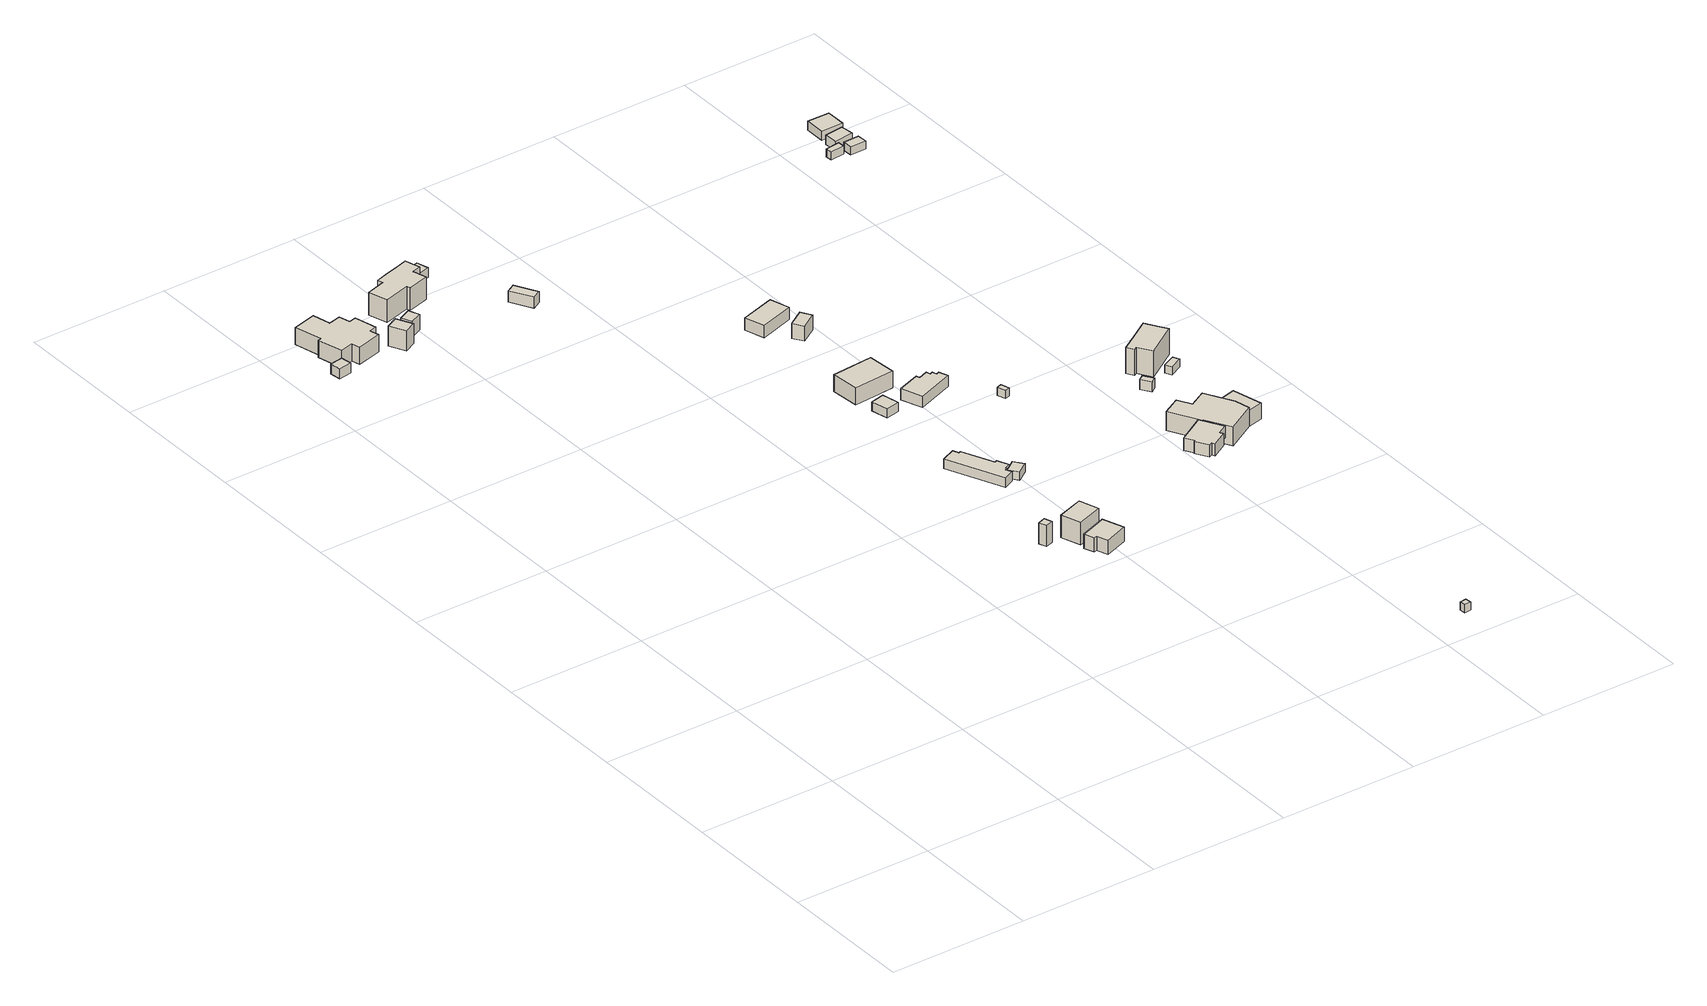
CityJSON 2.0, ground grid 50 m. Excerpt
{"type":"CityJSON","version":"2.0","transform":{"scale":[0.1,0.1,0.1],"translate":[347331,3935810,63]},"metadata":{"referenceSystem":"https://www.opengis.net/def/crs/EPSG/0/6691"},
"CityObjects":{
"building1":{"type":"Building","attributes":{"measuredHeight":9.2,"BuildingIDAttribute.prefecture":"14","BuildingIDAttribute.city":"14151","BuildingDetailAttribute.surveyYear":2015},"geometry":[{"type":"Solid","lod":"1","boundaries":[[[[0,1,2,3]],[[2,4,5,3]],[[1,6,4,2]],[[0,7,6,1]],[[3,5,7,0]],[[4,6,7,5]]]]}]},
"building2":{"type":"Building","attributes":{"usage":"422","measuredHeight":8.9,"storeysAboveGround":1,"BuildingIDAttribute.prefecture":"14","BuildingIDAttribute.city":"14151","BuildingDetailAttribute.totalFloorArea":292.41,"BuildingDetailAttribute.buildingFootprintArea":292.41,"BuildingDetailAttribute.buildingStructureType":"601","BuildingDetailAttribute.buildingStructureOrgType":"1","BuildingDetailAttribute.orgUsage":"138","BuildingDetailAttribute.surveyYear":2015},"geometry":[{"type":"Solid","lod":"1","boundaries":[[[[8,9,10,11,12,13,14,15,16,17,18,19,20,21]],[[20,22,23,21]],[[19,24,22,20]],[[18,25,24,19]],[[17,26,25,18]],[[16,27,26,17]],[[15,28,27,16]],[[14,29,28,15]],[[13,30,29,14]],[[12,31,30,13]],[[11,32,31,12]],[[10,33,32,11]],[[9,34,33,10]],[[8,35,34,9]],[[21,23,35,8]],[[22,24,25,26,27,28,29,30,31,32,33,34,35,23]]]]}]},
"building3":{"type":"Building","attributes":{"usage":"422","measuredHeight":8,"storeysAboveGround":2,"BuildingIDAttribute.prefecture":"14","BuildingIDAttribute.city":"14151","BuildingDetailAttribute.totalFloorArea":51.52,"BuildingDetailAttribute.buildingFootprintArea":25.76,"BuildingDetailAttribute.buildingStructureType":"601","BuildingDetailAttribute.buildingStructureOrgType":"1","BuildingDetailAttribute.orgUsage":"138","BuildingDetailAttribute.surveyYear":2015},"geometry":[{"type":"Solid","lod":"1","boundaries":[[[[36,37,38,39]],[[38,40,41,39]],[[37,42,40,38]],[[36,43,42,37]],[[39,41,43,36]],[[40,42,43,41]]]]}]},
"building4":{"type":"Building","attributes":{"measuredHeight":6.7,"BuildingIDAttribute.prefecture":"14","BuildingIDAttribute.city":"14151","BuildingDetailAttribute.surveyYear":2015},"geometry":[{"type":"Solid","lod":"1","boundaries":[[[[44,45,46,47]],[[46,48,49,47]],[[45,50,48,46]],[[44,51,50,45]],[[47,49,51,44]],[[48,50,51,49]]]]}]},
"building5":{"type":"Building","attributes":{"measuredHeight":14.9,"BuildingIDAttribute.prefecture":"14","BuildingIDAttribute.city":"14151","BuildingDetailAttribute.surveyYear":2015,"BuildingLandSlideRiskAttribute.description":"1","BuildingLandSlideRiskAttribute.areaType":"1"},"geometry":[{"type":"Solid","lod":"1","boundaries":[[[[52,53,54,55]],[[54,56,57,55]],[[53,58,56,54]],[[52,59,58,53]],[[55,57,59,52]],[[56,58,59,57]]]]}]},
"building6":{"type":"Building","attributes":{"usage":"411","measuredHeight":9.8,"storeysAboveGround":1,"BuildingIDAttribute.prefecture":"14","BuildingIDAttribute.city":"14151","BuildingDetailAttribute.totalFloorArea":183.48,"BuildingDetailAttribute.buildingFootprintArea":183.48,"BuildingDetailAttribute.buildingStructureType":"601","BuildingDetailAttribute.buildingStructureOrgType":"1","BuildingDetailAttribute.orgUsage":"10","BuildingDetailAttribute.surveyYear":2015},"geometry":[{"type":"Solid","lod":"1","boundaries":[[[[60,61,62,63,64,65,66,67,68,69,70,71]],[[70,72,73,71]],[[69,74,72,70]],[[68,75,74,69]],[[67,76,75,68]],[[66,77,76,67]],[[65,78,77,66]],[[64,79,78,65]],[[63,80,79,64]],[[62,81,80,63]],[[61,82,81,62]],[[60,83,82,61]],[[71,73,83,60]],[[72,74,75,76,77,78,79,80,81,82,83,73]]]]}]},
"building7":{"type":"Building","attributes":{"usage":"411","measuredHeight":5.9,"storeysAboveGround":1,"BuildingIDAttribute.prefecture":"14","BuildingIDAttribute.city":"14151","BuildingDetailAttribute.totalFloorArea":79.75,"BuildingDetailAttribute.buildingFootprintArea":79.75,"BuildingDetailAttribute.buildingStructureType":"601","BuildingDetailAttribute.buildingStructureOrgType":"1","BuildingDetailAttribute.orgUsage":"10","BuildingDetailAttribute.surveyYear":2015,"BuildingLandSlideRiskAttribute.description":"1","BuildingLandSlideRiskAttribute.areaType":"1"},"geometry":[{"type":"Solid","lod":"1","boundaries":[[[[84,85,86,87,88,89]],[[88,90,91,89]],[[87,92,90,88]],[[86,93,92,87]],[[85,94,93,86]],[[84,95,94,85]],[[89,91,95,84]],[[90,92,93,94,95,91]]]]}]},
"building8":{"type":"Building","attributes":{"usage":"411","measuredHeight":9.4,"storeysAboveGround":2,"BuildingIDAttribute.prefecture":"14","BuildingIDAttribute.city":"14151","BuildingDetailAttribute.totalFloorArea":125.86,"BuildingDetailAttribute.buildingFootprintArea":62.93,"BuildingDetailAttribute.buildingStructureType":"601","BuildingDetailAttribute.buildingStructureOrgType":"1","BuildingDetailAttribute.orgUsage":"10","BuildingDetailAttribute.surveyYear":2015,"BuildingLandSlideRiskAttribute.description":"1","BuildingLandSlideRiskAttribute.areaType":"1"},"geometry":[{"type":"Solid","lod":"1","boundaries":[[[[96,97,98,99]],[[98,100,101,99]],[[97,102,100,98]],[[96,103,102,97]],[[99,101,103,96]],[[100,102,103,101]]]]}]},
"building9":{"type":"Building","attributes":{"measuredHeight":5.2,"BuildingIDAttribute.prefecture":"14","BuildingIDAttribute.city":"14151","BuildingDetailAttribute.surveyYear":2015},"geometry":[{"type":"Solid","lod":"1","boundaries":[[[[104,105,106,107]],[[106,108,109,107]],[[105,110,108,106]],[[104,111,110,105]],[[107,109,111,104]],[[108,110,111,109]]]]}]},
"building10":{"type":"Building","attributes":{"measuredHeight":4.4,"BuildingIDAttribute.prefecture":"14","BuildingIDAttribute.city":"14151","BuildingDetailAttribute.surveyYear":2015},"geometry":[{"type":"Solid","lod":"1","boundaries":[[[[112,113,114,115]],[[114,116,117,115]],[[113,118,116,114]],[[112,119,118,113]],[[115,117,119,112]],[[116,118,119,117]]]]}]},
"building11":{"type":"Building","attributes":{"usage":"411","measuredHeight":5.1,"storeysAboveGround":1,"BuildingIDAttribute.prefecture":"14","BuildingIDAttribute.city":"14151","BuildingDetailAttribute.totalFloorArea":139.48,"BuildingDetailAttribute.buildingFootprintArea":139.48,"BuildingDetailAttribute.buildingStructureType":"601","BuildingDetailAttribute.buildingStructureOrgType":"1","BuildingDetailAttribute.orgUsage":"10","BuildingDetailAttribute.surveyYear":2015,"BuildingLandSlideRiskAttribute.description":"1","BuildingLandSlideRiskAttribute.areaType":"1"},"geometry":[{"type":"Solid","lod":"1","boundaries":[[[[120,121,122,123,124,125,126,127,128,129,130,131]],[[130,132,133,131]],[[129,134,132,130]],[[128,135,134,129]],[[127,136,135,128]],[[126,137,136,127]],[[125,138,137,126]],[[124,139,138,125]],[[123,140,139,124]],[[122,141,140,123]],[[121,142,141,122]],[[120,143,142,121]],[[131,133,143,120]],[[132,134,135,136,137,138,139,140,141,142,143,133]]]]}]},
"building12":{"type":"Building","attributes":{"usage":"411","storeysAboveGround":1,"BuildingIDAttribute.prefecture":"14","BuildingIDAttribute.city":"14151","BuildingDetailAttribute.totalFloorArea":21.5,"BuildingDetailAttribute.buildingFootprintArea":21.5,"BuildingDetailAttribute.buildingStructureType":"601","BuildingDetailAttribute.buildingStructureOrgType":"1","BuildingDetailAttribute.orgUsage":"10","BuildingDetailAttribute.surveyYear":2015,"BuildingLandSlideRiskAttribute.description":"1","BuildingLandSlideRiskAttribute.areaType":"1"},"geometry":[{"type":"Solid","lod":"1","boundaries":[[[[144,145,146,147]],[[146,148,149,147]],[[145,150,148,146]],[[144,151,150,145]],[[147,149,151,144]],[[148,150,151,149]]]]}]},
"building13":{"type":"Building","attributes":{"usage":"411","measuredHeight":3.7,"storeysAboveGround":1,"BuildingIDAttribute.prefecture":"14","BuildingIDAttribute.city":"14151","BuildingDetailAttribute.totalFloorArea":33.07,"BuildingDetailAttribute.buildingFootprintArea":33.07,"BuildingDetailAttribute.buildingStructureType":"601","BuildingDetailAttribute.buildingStructureOrgType":"1","BuildingDetailAttribute.orgUsage":"10","BuildingDetailAttribute.surveyYear":2015},"geometry":[{"type":"Solid","lod":"1","boundaries":[[[[152,153,154,155]],[[154,156,157,155]],[[153,158,156,154]],[[152,159,158,153]],[[155,157,159,152]],[[156,158,159,157]]]]}]},
"building14":{"type":"Building","attributes":{"usage":"411","measuredHeight":8.8,"storeysAboveGround":2,"BuildingIDAttribute.prefecture":"14","BuildingIDAttribute.city":"14151","BuildingDetailAttribute.totalFloorArea":261.6,"BuildingDetailAttribute.buildingFootprintArea":130.8,"BuildingDetailAttribute.buildingStructureType":"601","BuildingDetailAttribute.buildingStructureOrgType":"1","BuildingDetailAttribute.orgUsage":"10","BuildingDetailAttribute.surveyYear":2015},"geometry":[{"type":"Solid","lod":"1","boundaries":[[[[160,161,162,163]],[[162,164,165,163]],[[161,166,164,162]],[[160,167,166,161]],[[163,165,167,160]],[[164,166,167,165]]]]}]},
"building15":{"type":"Building","attributes":{"usage":"411","measuredHeight":6.1,"storeysAboveGround":1,"BuildingIDAttribute.prefecture":"14","BuildingIDAttribute.city":"14151","BuildingDetailAttribute.totalFloorArea":98.62,"BuildingDetailAttribute.buildingFootprintArea":98.62,"BuildingDetailAttribute.buildingStructureType":"601","BuildingDetailAttribute.buildingStructureOrgType":"1","BuildingDetailAttribute.orgUsage":"10","BuildingDetailAttribute.surveyYear":2015},"geometry":[{"type":"Solid","lod":"1","boundaries":[[[[168,169,170,171]],[[170,172,173,171]],[[169,174,172,170]],[[168,175,174,169]],[[171,173,175,168]],[[172,174,175,173]]]]}]},
"building16":{"type":"Building","attributes":{"usage":"411","measuredHeight":5.7,"storeysAboveGround":1,"BuildingIDAttribute.prefecture":"14","BuildingIDAttribute.city":"14151","BuildingDetailAttribute.totalFloorArea":103.6,"BuildingDetailAttribute.buildingFootprintArea":103.6,"BuildingDetailAttribute.buildingStructureType":"601","BuildingDetailAttribute.buildingStructureOrgType":"1","BuildingDetailAttribute.orgUsage":"10","BuildingDetailAttribute.surveyYear":2015},"geometry":[{"type":"Solid","lod":"1","boundaries":[[[[176,177,178,179,180,181,182,183,184,185]],[[184,186,187,185]],[[183,188,186,184]],[[182,189,188,183]],[[181,190,189,182]],[[180,191,190,181]],[[179,192,191,180]],[[178,193,192,179]],[[177,194,193,178]],[[176,195,194,177]],[[185,187,195,176]],[[186,188,189,190,191,192,193,194,195,187]]]]}]},
"building17":{"type":"Building","attributes":{"BuildingIDAttribute.prefecture":"14","BuildingIDAttribute.city":"14151","BuildingDetailAttribute.surveyYear":2015,"BuildingLandSlideRiskAttribute.description":"1","BuildingLandSlideRiskAttribute.areaType":"1"},"geometry":[{"type":"Solid","lod":"1","boundaries":[[[[196,197,198,199]],[[198,200,201,199]],[[197,202,200,198]],[[196,203,202,197]],[[199,201,203,196]],[[200,202,203,201]]]]}]},
"building18":{"type":"Building","attributes":{"usage":"411","measuredHeight":6.1,"storeysAboveGround":1,"BuildingIDAttribute.prefecture":"14","BuildingIDAttribute.city":"14151","BuildingDetailAttribute.totalFloorArea":30.31,"BuildingDetailAttribute.buildingFootprintArea":30.31,"BuildingDetailAttribute.buildingStructureType":"601","BuildingDetailAttribute.buildingStructureOrgType":"1","BuildingDetailAttribute.orgUsage":"10","BuildingDetailAttribute.surveyYear":2015},"geometry":[{"type":"Solid","lod":"1","boundaries":[[[[204,205,206,207]],[[206,208,209,207]],[[205,210,208,206]],[[204,211,210,205]],[[207,209,211,204]],[[208,210,211,209]]]]}]},
"building19":{"type":"Building","attributes":{"BuildingIDAttribute.prefecture":"14","BuildingIDAttribute.city":"14151","BuildingDetailAttribute.surveyYear":2015,"BuildingLandSlideRiskAttribute.description":"1","BuildingLandSlideRiskAttribute.areaType":"1"},"geometry":[{"type":"Solid","lod":"1","boundaries":[[[[212,213,214,215,216,217]],[[216,218,219,217]],[[215,220,218,216]],[[214,221,220,215]],[[213,222,221,214]],[[212,223,222,213]],[[217,219,223,212]],[[218,220,221,222,223,219]]]]}]},
"building20":{"type":"Building","attributes":{"usage":"411","measuredHeight":6,"storeysAboveGround":1,"BuildingIDAttribute.prefecture":"14","BuildingIDAttribute.city":"14151","BuildingDetailAttribute.totalFloorArea":114.46,"BuildingDetailAttribute.buildingFootprintArea":114.46,"BuildingDetailAttribute.buildingStructureType":"601","BuildingDetailAttribute.buildingStructureOrgType":"1","BuildingDetailAttribute.orgUsage":"10","BuildingDetailAttribute.surveyYear":2015,"BuildingLandSlideRiskAttribute.description":"1","BuildingLandSlideRiskAttribute.areaType":"1"},"geometry":[{"type":"Solid","lod":"1","boundaries":[[[[224,225,226,227,228,229,230,231,232,233]],[[232,234,235,233]],[[231,236,234,232]],[[230,237,236,231]],[[229,238,237,230]],[[228,239,238,229]],[[227,240,239,228]],[[226,241,240,227]],[[225,242,241,226]],[[224,243,242,225]],[[233,235,243,224]],[[234,236,237,238,239,240,241,242,243,235]]]]}]},
"building21":{"type":"Building","attributes":{"usage":"431","measuredHeight":8.8,"storeysAboveGround":1,"BuildingIDAttribute.prefecture":"14","BuildingIDAttribute.city":"14151","BuildingDetailAttribute.totalFloorArea":274.6,"BuildingDetailAttribute.buildingFootprintArea":274.6,"BuildingDetailAttribute.buildingStructureType":"610","BuildingDetailAttribute.buildingStructureOrgType":"2","BuildingDetailAttribute.orgUsage":"143","BuildingDetailAttribute.surveyYear":2015,"BuildingLandSlideRiskAttribute.description":"1","BuildingLandSlideRiskAttribute.areaType":"1"},"geometry":[{"type":"Solid","lod":"1","boundaries":[[[[244,245,246,247,248,249,250,251,252]],[[251,253,254,252]],[[250,255,253,251]],[[249,256,255,250]],[[248,257,256,249]],[[247,258,257,248]],[[246,259,258,247]],[[245,260,259,246]],[[244,261,260,245]],[[252,254,261,244]],[[253,255,256,257,258,259,260,261,254]]]]}]},
"building22":{"type":"Building","attributes":{"measuredHeight":3.8,"BuildingIDAttribute.prefecture":"14","BuildingIDAttribute.city":"14151","BuildingDetailAttribute.surveyYear":2015,"BuildingLandSlideRiskAttribute.description":"1","BuildingLandSlideRiskAttribute.areaType":"1"},"geometry":[{"type":"Solid","lod":"1","boundaries":[[[[262,263,264,265]],[[264,266,267,265]],[[263,268,266,264]],[[262,269,268,263]],[[265,267,269,262]],[[266,268,269,267]]]]}]},
"building23":{"type":"Building","attributes":{"usage":"431","measuredHeight":6.6,"storeysAboveGround":1,"BuildingIDAttribute.prefecture":"14","BuildingIDAttribute.city":"14151","BuildingDetailAttribute.totalFloorArea":63.01,"BuildingDetailAttribute.buildingFootprintArea":63.01,"BuildingDetailAttribute.buildingStructureType":"610","BuildingDetailAttribute.buildingStructureOrgType":"2","BuildingDetailAttribute.orgUsage":"143","BuildingDetailAttribute.surveyYear":2015,"BuildingLandSlideRiskAttribute.description":"1","BuildingLandSlideRiskAttribute.areaType":"1"},"geometry":[{"type":"Solid","lod":"1","boundaries":[[[[270,271,272,273,274]],[[273,275,276,274]],[[272,277,275,273]],[[271,278,277,272]],[[270,279,278,271]],[[274,276,279,270]],[[275,277,278,279,276]]]]}]},
"building24":{"type":"Building","attributes":{"BuildingIDAttribute.prefecture":"14","BuildingIDAttribute.city":"14151","BuildingDetailAttribute.surveyYear":2015,"BuildingLandSlideRiskAttribute.description":"1","BuildingLandSlideRiskAttribute.areaType":"1"},"geometry":[{"type":"Solid","lod":"1","boundaries":[[[[280,281,282,283]],[[282,284,285,283]],[[281,286,284,282]],[[280,287,286,281]],[[283,285,287,280]],[[284,286,287,285]]]]}]},
"building25":{"type":"Building","attributes":{"usage":"411","measuredHeight":10.5,"storeysAboveGround":2,"BuildingIDAttribute.prefecture":"14","BuildingIDAttribute.city":"14151","BuildingDetailAttribute.totalFloorArea":211.04,"BuildingDetailAttribute.buildingFootprintArea":105.52,"BuildingDetailAttribute.buildingStructureType":"601","BuildingDetailAttribute.buildingStructureOrgType":"1","BuildingDetailAttribute.orgUsage":"10","BuildingDetailAttribute.surveyYear":2015,"BuildingLandSlideRiskAttribute.description":"1","BuildingLandSlideRiskAttribute.areaType":"1"},"geometry":[{"type":"Solid","lod":"1","boundaries":[[[[288,289,290,291,292,293,294,295]],[[294,296,297,295]],[[293,298,296,294]],[[292,299,298,293]],[[291,300,299,292]],[[290,301,300,291]],[[289,302,301,290]],[[288,303,302,289]],[[295,297,303,288]],[[296,298,299,300,301,302,303,297]]]]}]},
"building26":{"type":"Building","attributes":{"usage":"411","storeysAboveGround":1,"BuildingIDAttribute.prefecture":"14","BuildingIDAttribute.city":"14151","BuildingDetailAttribute.totalFloorArea":12.29,"BuildingDetailAttribute.buildingFootprintArea":12.29,"BuildingDetailAttribute.buildingStructureType":"601","BuildingDetailAttribute.buildingStructureOrgType":"1","BuildingDetailAttribute.orgUsage":"10","BuildingDetailAttribute.surveyYear":2015},"geometry":[{"type":"Solid","lod":"1","boundaries":[[[[304,305,306,307]],[[306,308,309,307]],[[305,310,308,306]],[[304,311,310,305]],[[307,309,311,304]],[[308,310,311,309]]]]}]},
"building27":{"type":"Building","attributes":{"BuildingIDAttribute.prefecture":"14","BuildingIDAttribute.city":"14151","BuildingDetailAttribute.surveyYear":2015},"geometry":[{"type":"Solid","lod":"1","boundaries":[[[[312,313,314,315]],[[314,316,317,315]],[[313,318,316,314]],[[312,319,318,313]],[[315,317,319,312]],[[316,318,319,317]]]]}]},
"building28":{"type":"Building","attributes":{"usage":"411","measuredHeight":4,"storeysAboveGround":1,"BuildingIDAttribute.prefecture":"14","BuildingIDAttribute.city":"14151","BuildingDetailAttribute.totalFloorArea":33.63,"BuildingDetailAttribute.buildingFootprintArea":33.63,"BuildingDetailAttribute.buildingStructureType":"601","BuildingDetailAttribute.buildingStructureOrgType":"1","BuildingDetailAttribute.orgUsage":"10","BuildingDetailAttribute.surveyYear":2015},"geometry":[{"type":"Solid","lod":"1","boundaries":[[[[320,321,322,323]],[[322,324,325,323]],[[321,326,324,322]],[[320,327,326,321]],[[323,325,327,320]],[[324,326,327,325]]]]}]},
"building29":{"type":"Building","attributes":{"usage":"411","measuredHeight":4.2,"storeysAboveGround":1,"BuildingIDAttribute.prefecture":"14","BuildingIDAttribute.city":"14151","BuildingDetailAttribute.totalFloorArea":58.86,"BuildingDetailAttribute.buildingFootprintArea":58.86,"BuildingDetailAttribute.buildingStructureType":"601","BuildingDetailAttribute.buildingStructureOrgType":"1","BuildingDetailAttribute.orgUsage":"10","BuildingDetailAttribute.surveyYear":2015},"geometry":[{"type":"Solid","lod":"1","boundaries":[[[[328,329,330,331]],[[330,332,333,331]],[[329,334,332,330]],[[328,335,334,329]],[[331,333,335,328]],[[332,334,335,333]]]]}]}
},
"vertices":[
[2,3127,153],[48,3134,153],[54,3094,153],[7,3087,153],[54,3094,190],[7,3087,190],[48,3134,190],[2,3127,190],
[107,3161,143],[59,3148,143],[36,3239,143],[47,3242,143],[22,3341,143],[107,3363,143],[123,3298,143],[167,3309,143],[178,3269,143],[204,3275,143],[224,3195,143],[197,3188,143],[206,3154,143],[115,3131,143],[206,3154,206],[115,3131,206],[197,3188,206],[224,3195,206],[204,3275,206],[178,3269,206],[167,3309,206],[123,3298,206],[107,3363,206],[22,3341,206],[47,3242,206],[36,3239,206],[59,3148,206],[107,3161,206],
[242,3154,151],[285,3175,151],[314,3118,151],[271,3097,151],[314,3118,224],[271,3097,224],[285,3175,224],[242,3154,224],
[380,3176,146],[336,3156,146],[319,3194,146],[363,3214,146],[319,3194,204],[363,3214,204],[336,3156,204],[380,3176,204],
[1130,957,219],[1158,967,219],[1168,939,219],[1140,929,219],[1168,939,296],[1140,929,296],[1158,967,296],[1130,957,296],
[453,3443,108],[493,3454,108],[537,3467,108],[553,3412,108],[521,3403,108],[535,3355,108],[457,3332,108],[453,3345,108],[359,3318,108],[338,3388,108],[407,3408,108],[402,3428,108],[407,3408,191],[402,3428,191],[338,3388,191],[359,3318,191],[453,3345,191],[457,3332,191],[535,3355,191],[521,3403,191],[553,3412,191],[537,3467,191],[493,3454,191],[453,3443,191],
[1256,826,214],[1246,823,214],[1232,859,214],[1329,895,214],[1357,818,214],[1271,786,214],[1357,818,266],[1271,786,266],[1329,895,266],[1232,859,266],[1246,823,266],[1256,826,266],
[1210,950,215],[1304,983,215],[1328,912,215],[1235,879,215],[1328,912,298],[1235,879,298],[1304,983,298],[1210,950,298],
[596,3486,116],[607,3443,116],[557,3429,116],[545,3471,116],[557,3429,152],[545,3471,152],[607,3443,152],[596,3486,152],
[716,3171,125],[747,3188,125],[790,3111,125],[759,3094,125],[790,3111,166],[759,3094,166],[747,3188,166],[716,3171,166],
[1219,1576,143],[1270,1599,143],[1279,1578,143],[1287,1581,143],[1338,1468,143],[1346,1472,143],[1365,1431,143],[1344,1421,143],[1346,1417,143],[1338,1413,143],[1348,1392,143],[1309,1374,143],[1348,1392,178],[1309,1374,178],[1338,1413,178],[1346,1417,178],[1344,1421,178],[1365,1431,178],[1346,1472,178],[1338,1468,178],[1287,1581,178],[1279,1578,178],[1270,1599,178],[1219,1576,178],
[1342,1411,147],[1384,1441,147],[1408,1407,147],[1366,1377,147],[1408,1407,177],[1366,1377,177],[1384,1441,177],[1342,1411,177],
[1275,2028,102],[1325,2039,102],[1339,1977,102],[1288,1966,102],[1339,1977,135],[1288,1966,135],[1325,2039,135],[1275,2028,135],
[1253,2197,94],[1403,2210,94],[1412,2107,94],[1262,2094,94],[1412,2107,156],[1262,2094,156],[1403,2210,156],[1253,2197,156],
[1229,2632,105],[1355,2670,105],[1377,2599,105],[1251,2560,105],[1377,2599,150],[1251,2560,150],[1355,2670,150],[1229,2632,150],
[1399,2046,86],[1480,2076,86],[1485,2063,86],[1519,2076,86],[1524,2061,86],[1534,2065,86],[1540,2049,86],[1550,2053,86],[1563,2020,86],[1427,1970,86],[1563,2020,127],[1427,1970,127],[1550,2053,127],[1540,2049,127],[1534,2065,127],[1524,2061,127],[1519,2076,127],[1485,2063,127],[1480,2076,127],[1399,2046,127],
[2095,10,98],[2071,8,98],[2069,30,98],[2093,32,98],[2069,30,128],[2093,32,128],[2071,8,128],[2095,10,128],
[1412,2524,92],[1353,2487,92],[1330,2524,92],[1389,2561,92],[1330,2524,147],[1389,2561,147],[1353,2487,147],[1412,2524,147],
[1677,1901,82],[1679,1896,82],[1687,1870,82],[1669,1864,82],[1658,1895,82],[1662,1896,82],[1658,1895,112],[1662,1896,112],[1669,1864,112],[1687,1870,112],[1679,1896,112],[1677,1901,112],
[2007,1246,65],[1995,1240,65],[1968,1285,65],[1972,1287,65],[1953,1320,65],[2053,1378,65],[2098,1300,65],[2062,1280,65],[2069,1268,65],[2013,1235,65],[2069,1268,110],[2013,1235,110],[2062,1280,110],[2098,1300,110],[2053,1378,110],[1953,1320,110],[1972,1287,110],[1968,1285,110],[1995,1240,110],[2007,1246,110],
[2067,1371,39],[2062,1368,39],[2002,1477,39],[2066,1513,39],[2094,1464,39],[2155,1498,39],[2210,1399,39],[2223,1343,39],[2116,1282,39],[2223,1343,108],[2116,1282,108],[2210,1399,108],[2155,1498,108],[2094,1464,108],[2066,1513,108],[2002,1477,108],[2062,1368,108],[2067,1371,108],
[2089,1669,49],[2065,1703,49],[2086,1717,49],[2109,1683,49],[2086,1717,85],[2109,1683,85],[2065,1703,85],[2089,1669,85],
[2210,1399,38],[2196,1452,38],[2251,1465,38],[2278,1357,38],[2223,1343,38],[2278,1357,97],[2223,1343,97],[2251,1465,97],[2196,1452,97],[2210,1399,97],
[2260,1758,29],[2214,1736,29],[2203,1759,29],[2249,1781,29],[2203,1759,59],[2249,1781,59],[2214,1736,59],[2260,1758,59],
[2249,1935,9],[2278,1889,9],[2296,1861,9],[2180,1786,9],[2149,1835,9],[2138,1828,9],[2122,1853,9],[2180,1890,9],[2122,1853,104],[2180,1890,104],[2138,1828,104],[2149,1835,104],[2180,1786,104],[2296,1861,104],[2278,1889,104],[2249,1935,104],
[2065,3343,60],[2116,3349,60],[2118,3325,60],[2067,3320,60],[2118,3325,90],[2067,3320,90],[2116,3349,90],[2065,3343,90],
[2134,3345,57],[2191,3347,57],[2193,3312,57],[2135,3310,57],[2193,3312,87],[2135,3310,87],[2191,3347,87],[2134,3345,87],
[2110,3409,55],[2179,3417,55],[2184,3369,55],[2115,3361,55],[2184,3369,89],[2115,3361,89],[2179,3417,89],[2110,3409,89],
[2114,3508,55],[2195,3507,55],[2195,3435,55],[2114,3435,55],[2195,3435,88],[2114,3435,88],[2195,3507,88],[2114,3508,88]
]}
